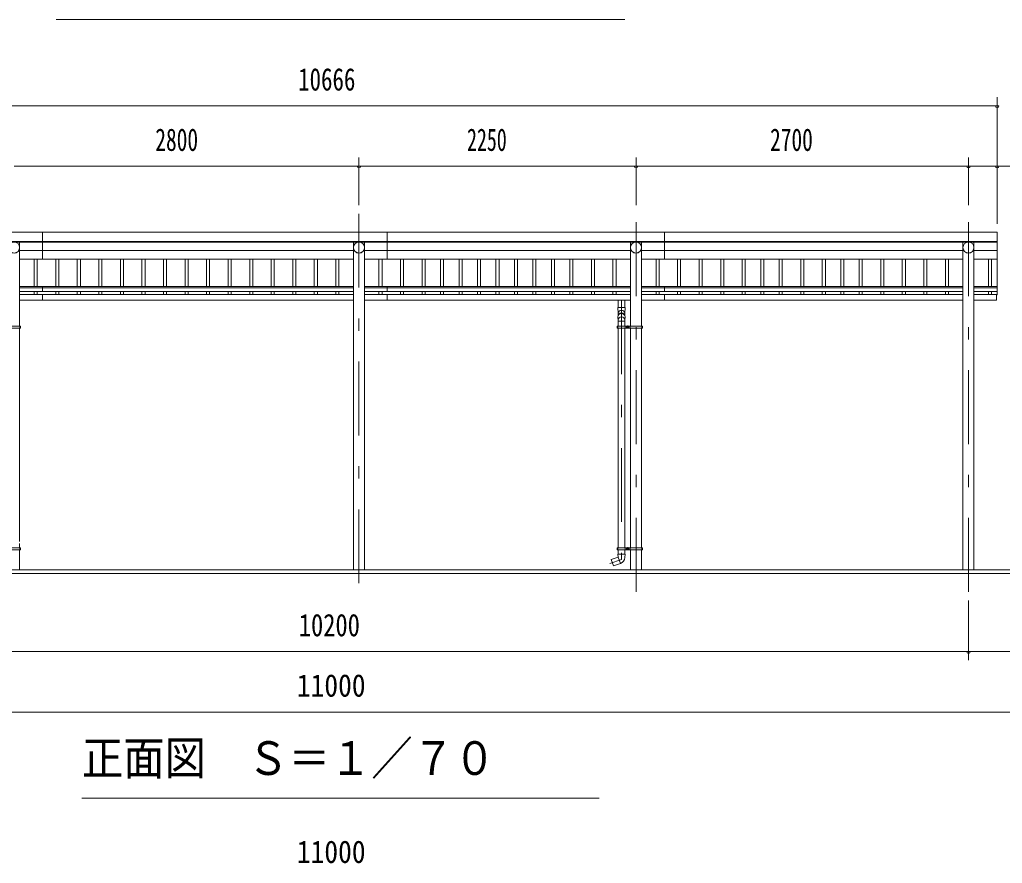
# Model space of a CAD drawing. Units: millimetres, scale not verified, with parts at other scales. Extents: x -31992 to 32005, y -14700 to 14700.
# Drawn here: x -4131 to 3850, y 774 to 7623 of the extents above; entities that cross this region are included whole.
import ezdxf
from ezdxf.enums import TextEntityAlignment as Align

# ---------------------------------------------------------------- set-up
doc = ezdxf.new("R2010")
doc.units = ezdxf.units.MM
doc.header["$LTSCALE"] = 50
doc.linetypes.add('USER3', pattern=[24, 12, -5, 2, -5])
for name, color, linetype, lineweight in [('0-2_1-07BOLD', 7, 'Continuous', 18), ('0-3_1-27CENTER', 3, 'USER3', 18), ('0-4_1-47THIN', 4, 'Continuous', 18), ('0-5_1-57DIM', 3, 'Continuous', 18)]:
    doc.layers.add(name, color=color, linetype=linetype, lineweight=lineweight)
doc.styles.add('ＭＳ ゴシック', font='')
doc.styles.get('ＭＳ ゴシック').set_extended_font_data('MS Gothic')

msp = doc.modelspace()

# ---------------------------------------------------------------- linework, layer by layer
at = {"layer": '0-2_1-07BOLD'}
for p, q in [((-3945.06, 5896.54), (-3945.06, 5678.35)), ((-1145.06, 5678.35), (-1145.06, 5896.54)), ((1104.94, 5896.54), (1104.94, 5678.35)), ((-6858.06, 5821.4), (3807.94, 5821.4)), ((3807.94, 5817.32), (-6858.06, 5817.32)), ((-4130.51, 5817.32), (-4130.51, 5135.54)), ((-1419.61, 5747.84), (-4130.51, 5747.84)), ((-1419.61, 5817.32), (-1419.61, 3157.54)), ((-1330.51, 3157.54), (-1330.51, 5817.32)), ((830.39, 5747.84), (-1330.51, 5747.84)), ((830.39, 5135.54), (830.39, 5817.32)), ((919.49, 5817.32), (919.49, 5135.54)), ((3530.39, 5747.84), (919.49, 5747.84)), ((3530.39, 3157.54), (3530.39, 5817.32)), ((3619.49, 5817.32), (3619.49, 3157.54)), ((3619.49, 5747.84), (3807.94, 5747.84)), ((-4130.51, 5678.35), (-1419.61, 5678.35)), ((-1330.51, 5678.35), (830.39, 5678.35)), ((919.49, 5678.35), (3530.39, 5678.35)), ((3807.94, 5678.35), (3619.49, 5678.35)), ((-4130.51, 5456.73), (-1419.61, 5456.73)), ((-1419.61, 5446.3), (-4130.51, 5446.3)), ((-3945.06, 5456.73), (-3945.06, 5416.69)), ((-1330.51, 5456.73), (830.39, 5456.73)), ((830.39, 5446.3), (-1330.51, 5446.3)), ((-1145.06, 5416.69), (-1145.06, 5456.73)), ((919.49, 5456.73), (3530.39, 5456.73)), ((3530.39, 5446.3), (919.49, 5446.3)), ((1104.94, 5456.73), (1104.94, 5416.69)), ((3619.49, 5456.73), (3807.94, 5456.73)), ((3807.94, 5446.3), (3619.49, 5446.3)), ((-4130.51, 5416.69), (-1419.61, 5416.69)), ((-1419.61, 5390.36), (-4130.51, 5390.36)), ((-3945.06, 5390.36), (-3945.06, 5345.36)), ((-1330.51, 5416.69), (830.39, 5416.69)), ((830.39, 5390.36), (-1330.51, 5390.36)), ((-1145.06, 5345.36), (-1145.06, 5390.36)), ((919.49, 5416.69), (3530.39, 5416.69)), ((3530.39, 5390.36), (919.49, 5390.36)), ((1104.94, 5390.36), (1104.94, 5345.36)), ((3619.49, 5416.69), (3807.94, 5416.69)), ((3802.94, 5387.78), (3807.94, 5387.78)), ((-4130.51, 5345.36), (-1419.61, 5345.36)), ((-1330.51, 5345.36), (830.39, 5345.36)), ((729.43, 5285.74), (729.43, 5345.36)), ((784.43, 5345.36), (784.43, 5285.74)), ((919.49, 5345.36), (3530.39, 5345.36)), ((3619.49, 5345.36), (3802.94, 5345.36)), ((-4130.51, 3386.14), (-4130.51, 5117.54)), ((-4128.92, 5135.54), (-4128.92, 5119.54)), ((-4122.82, 5127.54), (-4128.92, 5127.54)), ((727.83, 5127.54), (721.73, 5127.54)), ((727.83, 5119.54), (727.83, 5135.54)), ((729.43, 5176.09), (784.43, 5176.09)), ((729.43, 3335.54), (729.43, 5119.54)), ((784.43, 5119.54), (784.43, 3335.54)), ((786.03, 5135.54), (786.03, 5119.54)), ((828.78, 5135.54), (828.78, 5119.54)), ((830.38, 5119.54), (830.38, 3335.54)), ((830.39, 3386.14), (830.39, 5117.54)), ((919.48, 5119.54), (919.48, 3335.54)), ((919.49, 3386.14), (919.49, 5117.54)), ((921.08, 5135.54), (921.08, 5119.54)), ((927.18, 5127.54), (921.08, 5127.54)), ((-4130.51, 3335.54), (-4130.51, 3370.14)), ((830.39, 3335.54), (830.39, 3370.14)), ((919.49, 3335.54), (919.49, 3370.14)), ((-4130.51, 3319.54), (-4130.51, 3157.54)), ((-4128.92, 3335.54), (-4128.92, 3319.54)), ((-4128.92, 3327.54), (-4122.82, 3327.54)), ((727.83, 3327.54), (721.73, 3327.54)), ((727.83, 3319.54), (727.83, 3335.54)), ((785.93, 3282.63), (727.93, 3282.63)), ((729.43, 3282.63), (729.43, 3319.54)), ((785.93, 3282.63), (784.17, 3256.84)), ((784.43, 3319.54), (784.43, 3282.63)), ((786.03, 3335.54), (786.03, 3319.54)), ((828.78, 3319.54), (828.78, 3335.54)), ((830.38, 3157.54), (830.38, 3319.54)), ((830.39, 3319.54), (830.39, 3157.54)), ((919.48, 3157.54), (919.48, 3319.54)), ((919.49, 3319.54), (919.49, 3157.54)), ((921.08, 3335.54), (921.08, 3319.54)), ((921.08, 3327.54), (927.18, 3327.54)), ((-7175.06, 3127.54), (4124.94, 3127.54))]:
    msp.add_line(p, q, dxfattribs=at)
for points in [[(3807.94, 5387.78), (3807.94, 5896.54), (-6858.06, 5896.54), (-6858.06, 5387.78), (-6853.06, 5387.78)], [(3802.94, 5345.36), (3802.94, 5390.36), (3619.49, 5390.36)], [(729.43, 5217.98), (729.43, 5236.07), (727.43, 5285.74), (786.43, 5285.74)], [(786.43, 5285.74), (784.43, 5236.07), (784.43, 5217.97)], [(729.43, 5135.54), (729.43, 5183.03), (727.43, 5208.87)], [(786.42, 5209), (784.43, 5183.03), (784.43, 5135.54)], [(727.93, 3282.63), (729.43, 3260.63), (748.24, 3208.95)], [(747.96, 3208.85), (691.86, 3188.43), (673.05, 3240.11), (729.43, 3260.63)], [(3974.94, 3157.54), (-7025.06, 3157.54), (-7025.06, 3127.54)]]:
    msp.add_lwpolyline(points, dxfattribs=at)
for points in [[(-4122.82, 5119.54), (-4328.27, 5119.54), (-4328.27, 5135.54), (-4122.82, 5135.54)], [(927.18, 5119.54), (927.18, 5135.54), (721.73, 5135.54), (721.73, 5119.54)], [(802.4, 5130.42), (802.4, 5124.65), (807.4, 5121.77), (812.4, 5124.65), (812.4, 5130.42), (807.4, 5133.31)], [(-4122.82, 3335.54), (-4122.82, 3319.54), (-4328.27, 3319.54), (-4328.27, 3335.54)], [(927.18, 3335.54), (721.73, 3335.54), (721.73, 3319.54), (927.18, 3319.54)], [(812.4, 3330.43), (807.4, 3333.31), (802.4, 3330.43), (802.4, 3324.65), (807.4, 3321.77), (812.4, 3324.65)]]:
    msp.add_lwpolyline(points, close=True, dxfattribs=at)
for centre, radius in [((-4175.06, 5772.78), 44.55), ((-1375.06, 5772.78), 44.55), ((874.94, 5772.78), 44.55), ((3574.94, 5772.78), 44.55), ((807.4, 5127.54), 6.25), ((807.4, 5127.54), 4.9), ((807.4, 3327.54), 6.25), ((807.4, 3327.54), 4.9)]:
    msp.add_circle(centre, radius, dxfattribs=at)
for centre, radius, start, end in [((-4175.06, 5772.09), 44.55, 180, 0), ((-1375.06, 5772.09), 44.55, 180, 0), ((874.94, 5772.09), 44.55, 180, 0), ((3574.94, 5772.09), 44.55, 180, 0), ((756.93, 5207.16), 29.55, 3.56303, 176.43697), ((756.93, 5236.37), 27.55, 3.55867, 176.44133), ((756.93, 5215.66), 27.55, 3.55867, 176.44133), ((756.93, 5182.05), 27.55, 3.55867, 176.44133), ((729.3, 3260.59), 55, 289.83269, 356.09424)]:
    msp.add_arc(centre, radius, start, end, dxfattribs=at)
at = {"layer": '0-3_1-27CENTER'}
for p, q in [((-1375.06, 6047.54), (-1375.06, 2977.54)), ((874.94, 2977.54), (874.94, 6047.54)), ((3574.94, 2977.54), (3574.94, 6047.54)), ((756.93, 5345.36), (756.93, 3241.38)), ((819.9, 5127.54), (794.9, 5127.54)), ((807.4, 5115.04), (807.4, 5140.04)), ((819.9, 3327.54), (794.9, 3327.54)), ((807.4, 3315.04), (807.4, 3340.04)), ((756.94, 3241.38), (663.67, 3207.43))]:
    msp.add_line(p, q, dxfattribs=at)
at = {"layer": '0-4_1-47THIN'}
for p, q in [((-4012.56, 5456.73), (-4012.56, 5678.35)), ((-3987.56, 5678.35), (-3987.56, 5456.73)), ((-3837.56, 5678.35), (-3837.56, 5456.73)), ((-3812.56, 5456.73), (-3812.56, 5678.35)), ((-3662.56, 5456.73), (-3662.56, 5678.35)), ((-3637.56, 5678.35), (-3637.56, 5456.73)), ((-3487.56, 5678.35), (-3487.56, 5456.73)), ((-3462.56, 5456.73), (-3462.56, 5678.35)), ((-3312.56, 5456.73), (-3312.56, 5678.35)), ((-3287.56, 5678.35), (-3287.56, 5456.73)), ((-3137.56, 5678.35), (-3137.56, 5456.73)), ((-3112.56, 5456.73), (-3112.56, 5678.35)), ((-2962.56, 5456.73), (-2962.56, 5678.35)), ((-2937.56, 5678.35), (-2937.56, 5456.73)), ((-2787.56, 5678.35), (-2787.56, 5456.73)), ((-2762.56, 5456.73), (-2762.56, 5678.35)), ((-2612.56, 5456.73), (-2612.56, 5678.35)), ((-2587.56, 5678.35), (-2587.56, 5456.73)), ((-2437.56, 5678.35), (-2437.56, 5456.73)), ((-2412.56, 5456.73), (-2412.56, 5678.35)), ((-2262.56, 5456.73), (-2262.56, 5678.35)), ((-2237.56, 5678.35), (-2237.56, 5456.73)), ((-2087.56, 5678.35), (-2087.56, 5456.73)), ((-2062.55, 5456.73), (-2062.55, 5678.35)), ((-1912.56, 5456.73), (-1912.56, 5678.35)), ((-1887.56, 5678.35), (-1887.56, 5456.73)), ((-1737.56, 5678.35), (-1737.56, 5456.73)), ((-1712.55, 5456.73), (-1712.55, 5678.35)), ((-1562.56, 5456.73), (-1562.56, 5678.35)), ((-1537.56, 5678.35), (-1537.56, 5456.73)), ((-1212.56, 5678.35), (-1212.56, 5456.73)), ((-1187.56, 5456.73), (-1187.56, 5678.35)), ((-1037.56, 5456.73), (-1037.56, 5678.35)), ((-1012.56, 5678.35), (-1012.56, 5456.73)), ((-862.56, 5678.35), (-862.56, 5456.73)), ((-837.56, 5456.73), (-837.56, 5678.35)), ((-712.56, 5456.73), (-712.56, 5678.35)), ((-687.56, 5678.35), (-687.56, 5456.73)), ((-562.56, 5678.35), (-562.56, 5456.73)), ((-537.56, 5456.73), (-537.56, 5678.35)), ((-412.56, 5456.73), (-412.56, 5678.35)), ((-387.56, 5678.35), (-387.56, 5456.73)), ((-262.56, 5678.35), (-262.56, 5456.73)), ((-237.56, 5456.73), (-237.56, 5678.35)), ((-112.56, 5456.73), (-112.56, 5678.35)), ((-87.56, 5678.35), (-87.56, 5456.73)), ((37.44, 5678.35), (37.44, 5456.73)), ((62.44, 5456.73), (62.44, 5678.35)), ((187.44, 5456.73), (187.44, 5678.35)), ((212.44, 5678.35), (212.44, 5456.73)), ((337.44, 5678.35), (337.44, 5456.73)), ((362.44, 5456.73), (362.44, 5678.35)), ((512.44, 5456.73), (512.44, 5678.35)), ((537.44, 5678.35), (537.44, 5456.73)), ((687.44, 5678.35), (687.44, 5456.73)), ((712.44, 5456.73), (712.44, 5678.35)), ((1037.44, 5456.73), (1037.44, 5678.35)), ((1062.44, 5678.35), (1062.44, 5456.73)), ((1212.44, 5678.35), (1212.44, 5456.73)), ((1237.44, 5456.73), (1237.44, 5678.35)), ((1387.44, 5456.73), (1387.44, 5678.35)), ((1412.44, 5678.35), (1412.44, 5456.73)), ((1562.44, 5678.35), (1562.44, 5456.73)), ((1587.44, 5456.73), (1587.44, 5678.35)), ((1737.44, 5456.73), (1737.44, 5678.35)), ((1762.44, 5678.35), (1762.44, 5456.73)), ((1887.44, 5678.35), (1887.44, 5456.73)), ((1912.44, 5456.73), (1912.44, 5678.35)), ((2037.44, 5456.73), (2037.44, 5678.35)), ((2062.44, 5678.35), (2062.44, 5456.73)), ((2212.44, 5678.35), (2212.44, 5456.73)), ((2237.44, 5456.73), (2237.44, 5678.35)), ((2387.44, 5456.73), (2387.44, 5678.35)), ((2412.44, 5678.35), (2412.44, 5456.73)), ((2537.44, 5678.35), (2537.44, 5456.73)), ((2562.44, 5456.73), (2562.44, 5678.35)), ((2687.44, 5456.73), (2687.44, 5678.35)), ((2712.44, 5678.35), (2712.44, 5456.73)), ((2862.44, 5678.35), (2862.44, 5456.73)), ((2887.44, 5456.73), (2887.44, 5678.35)), ((3037.44, 5456.73), (3037.44, 5678.35)), ((3062.44, 5678.35), (3062.44, 5456.73)), ((3212.44, 5678.35), (3212.44, 5456.73)), ((3237.44, 5456.73), (3237.44, 5678.35)), ((3387.44, 5456.73), (3387.44, 5678.35)), ((3412.44, 5678.35), (3412.44, 5456.73)), ((3737.44, 5678.35), (3737.44, 5456.73)), ((3762.44, 5456.73), (3762.44, 5678.35)), ((-4012.56, 5390.36), (-4012.56, 5416.69)), ((-3987.56, 5416.69), (-3987.56, 5390.36)), ((-3837.56, 5416.69), (-3837.56, 5390.36)), ((-3812.56, 5390.36), (-3812.56, 5416.69)), ((-3662.56, 5390.36), (-3662.56, 5416.69)), ((-3637.56, 5416.69), (-3637.56, 5390.36)), ((-3487.56, 5416.69), (-3487.56, 5390.36)), ((-3462.56, 5390.36), (-3462.56, 5416.69)), ((-3312.56, 5390.36), (-3312.56, 5416.69)), ((-3287.56, 5416.69), (-3287.56, 5390.36)), ((-3137.56, 5416.69), (-3137.56, 5390.36)), ((-3112.56, 5390.36), (-3112.56, 5416.69)), ((-2962.56, 5390.36), (-2962.56, 5416.69)), ((-2937.56, 5416.69), (-2937.56, 5390.36)), ((-2787.56, 5416.69), (-2787.56, 5390.36)), ((-2762.56, 5390.36), (-2762.56, 5416.69)), ((-2612.56, 5390.36), (-2612.56, 5416.69)), ((-2587.56, 5416.69), (-2587.56, 5390.36)), ((-2437.56, 5416.69), (-2437.56, 5390.36)), ((-2412.56, 5390.36), (-2412.56, 5416.69)), ((-2262.56, 5390.36), (-2262.56, 5416.69)), ((-2237.56, 5416.69), (-2237.56, 5390.36)), ((-2087.56, 5416.69), (-2087.56, 5390.36)), ((-2062.55, 5390.36), (-2062.55, 5416.69)), ((-1912.56, 5390.36), (-1912.56, 5416.69)), ((-1887.56, 5416.69), (-1887.56, 5390.36)), ((-1737.56, 5416.69), (-1737.56, 5390.36)), ((-1712.55, 5390.36), (-1712.55, 5416.69)), ((-1562.56, 5390.36), (-1562.56, 5416.69)), ((-1537.56, 5416.69), (-1537.56, 5390.36)), ((-1212.56, 5416.69), (-1212.56, 5390.36)), ((-1187.56, 5390.36), (-1187.56, 5416.69)), ((-1037.56, 5390.36), (-1037.56, 5416.69)), ((-1012.56, 5416.69), (-1012.56, 5390.36)), ((-862.56, 5416.69), (-862.56, 5390.36)), ((-837.56, 5390.36), (-837.56, 5416.69)), ((-712.56, 5390.36), (-712.56, 5416.69)), ((-687.56, 5416.69), (-687.56, 5390.36)), ((-562.56, 5416.69), (-562.56, 5390.36)), ((-537.56, 5390.36), (-537.56, 5416.69)), ((-412.56, 5390.36), (-412.56, 5416.69)), ((-387.56, 5416.69), (-387.56, 5390.36)), ((-262.56, 5416.69), (-262.56, 5390.36)), ((-237.56, 5390.36), (-237.56, 5416.69)), ((-112.56, 5390.36), (-112.56, 5416.69)), ((-87.56, 5416.69), (-87.56, 5390.36)), ((37.44, 5416.69), (37.44, 5390.36)), ((62.44, 5390.36), (62.44, 5416.69)), ((187.44, 5390.36), (187.44, 5416.69)), ((212.44, 5416.69), (212.44, 5390.36)), ((337.44, 5416.69), (337.44, 5390.36)), ((362.44, 5390.36), (362.44, 5416.69)), ((512.44, 5390.36), (512.44, 5416.69)), ((537.44, 5416.69), (537.44, 5390.36)), ((687.44, 5416.69), (687.44, 5390.36)), ((712.44, 5390.36), (712.44, 5416.69)), ((1037.44, 5390.36), (1037.44, 5416.69)), ((1062.44, 5416.69), (1062.44, 5390.36)), ((1212.44, 5416.69), (1212.44, 5390.36)), ((1237.44, 5390.36), (1237.44, 5416.69)), ((1387.44, 5390.36), (1387.44, 5416.69)), ((1412.44, 5416.69), (1412.44, 5390.36)), ((1562.44, 5416.69), (1562.44, 5390.36)), ((1587.44, 5390.36), (1587.44, 5416.69)), ((1737.44, 5390.36), (1737.44, 5416.69)), ((1762.44, 5416.69), (1762.44, 5390.36)), ((1887.44, 5416.69), (1887.44, 5390.36)), ((1912.44, 5390.36), (1912.44, 5416.69)), ((2037.44, 5390.36), (2037.44, 5416.69)), ((2062.44, 5416.69), (2062.44, 5390.36)), ((2212.44, 5416.69), (2212.44, 5390.36)), ((2237.44, 5390.36), (2237.44, 5416.69)), ((2387.44, 5390.36), (2387.44, 5416.69)), ((2412.44, 5416.69), (2412.44, 5390.36)), ((2537.44, 5416.69), (2537.44, 5390.36)), ((2562.44, 5390.36), (2562.44, 5416.69)), ((2687.44, 5390.36), (2687.44, 5416.69)), ((2712.44, 5416.69), (2712.44, 5390.36)), ((2862.44, 5416.69), (2862.44, 5390.36)), ((2887.44, 5390.36), (2887.44, 5416.69)), ((3037.44, 5390.36), (3037.44, 5416.69)), ((3062.44, 5416.69), (3062.44, 5390.36)), ((3212.44, 5416.69), (3212.44, 5390.36)), ((3237.44, 5390.36), (3237.44, 5416.69)), ((3387.44, 5390.36), (3387.44, 5416.69)), ((3412.44, 5416.69), (3412.44, 5390.36)), ((3737.44, 5416.69), (3737.44, 5390.36)), ((3762.44, 5390.36), (3762.44, 5416.69))]:
    msp.add_line(p, q, dxfattribs=at)
at = {"layer": '0-5_1-57DIM'}
for p, q in [((-3835.06, 7622.54), (784.94, 7622.54)), ((3807.94, 5966.54), (3807.94, 6992.54)), ((-6858.06, 6922.54), (3807.94, 6922.54)), ((3821.94, 6922.54), (3793.94, 6922.54)), ((-1375.06, 6502.54), (-1375.06, 6117.54)), ((874.94, 6117.54), (874.94, 6502.54)), ((3574.94, 6117.54), (3574.94, 6502.54)), ((-4175.06, 6432.54), (-1375.06, 6432.54)), ((-1361.06, 6432.54), (-1389.06, 6432.54)), ((-1375.06, 6432.54), (874.94, 6432.54)), ((888.94, 6432.54), (860.94, 6432.54)), ((874.94, 6432.54), (3574.94, 6432.54)), ((3588.94, 6432.54), (3560.94, 6432.54)), ((3574.94, 6432.54), (3807.94, 6432.54)), ((3821.94, 6432.54), (3793.94, 6432.54)), ((3807.94, 6432.54), (4357.44, 6432.54)), ((3574.94, 2422.54), (3574.94, 2907.54)), ((-6625.06, 2492.54), (3574.94, 2492.54)), ((3588.94, 2492.54), (3560.94, 2492.54)), ((3574.94, 2492.54), (3974.94, 2492.54)), ((-7025.06, 2002.54), (3974.94, 2002.54)), ((574.94, 1302.54), (-3625.06, 1302.54))]:
    msp.add_line(p, q, dxfattribs=at)
for centre in [(3807.94, 6922.54), (-1375.06, 6432.54), (874.94, 6432.54), (3574.94, 6432.54), (3807.94, 6432.54), (3574.94, 2492.54)]:
    msp.add_arc(centre, 14, 180, 0, dxfattribs=at)

# ---------------------------------------------------------------- texts
at = {"layer": '0-5_1-57DIM', "color": 7, "style": 'ＭＳ ゴシック'}
for s, height, width, p in [('10666', 182.3, 0.75, (-1868.94, 6992.54)), ('2800', 182.3, 0.7, (-3028.84, 6502.54)), ('2250', 182.3, 0.65, (-497.41, 6502.54)), ('2700', 182.3, 0.7, (1963.7, 6502.54)), ('10200', 182.3, 0.8, (-1863.49, 2562.54)), ('11000', 182.3, 0.9, (-1879.32, 2072.54)), ('正面図\u3000Ｓ＝１／７０', 273.5, 0.9, (-3625.06, 1409.85)), ('11000', 182.3, 0.9, (-1879.32, 722.54))]:
    msp.add_text(s, height=height, dxfattribs=dict(at, width=width)).set_placement(p, align=Align.BOTTOM_LEFT)

doc.saveas('drawing.dxf')
